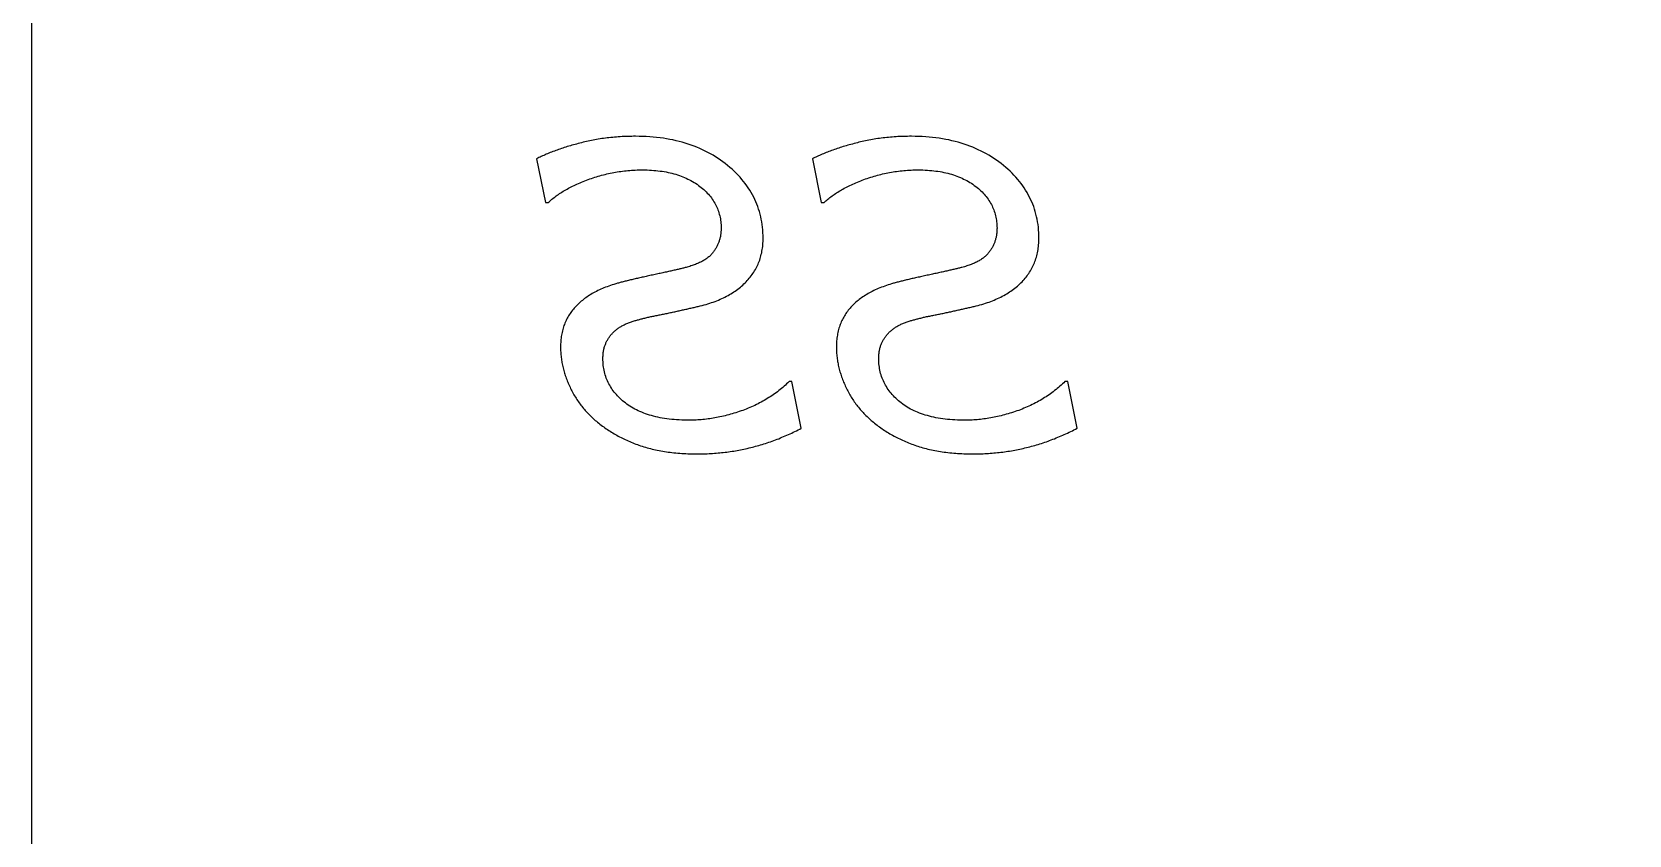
# Model space of a CAD drawing. Extents: x 0.1 to 5.4, y -0.8 to 9.9.
# Drawn here: x 0.074 to 2.662, y 3.287 to 4.588 of the extents above; entities that cross this region are included whole.
import ezdxf

# ---------------------------------------------------------------- set-up
doc = ezdxf.new("R2010")
doc.units = 0
doc.layers.add('CAPA_1', color=7, linetype='CONTINUOUS')

msp = doc.modelspace()

# ---------------------------------------------------------------- linework, layer by layer
at = {"layer": 'CAPA_1', "color": 7}
msp.add_lwpolyline([(0.0738, 9.9262), (2.728, 9.9262), (2.728, 0.0738), (0.0738, 0.0738)], close=True, dxfattribs=at)
for points in [[(0.9619, 4.4079), (0.9592, 4.4072), (0.9566, 4.4065), (0.9541, 4.4058), (0.9515, 4.4051), (0.949, 4.4044), (0.9465, 4.4037), (0.944, 4.4029), (0.9415, 4.4022), (0.9391, 4.4014), (0.9367, 4.4007), (0.9343, 4.3999), (0.9319, 4.3991), (0.9296, 4.3983), (0.9273, 4.3975), (0.925, 4.3967), (0.9227, 4.3959), (0.9205, 4.3951), (0.9183, 4.3942), (0.9161, 4.3934), (0.9139, 4.3925), (0.9118, 4.3917), (0.9096, 4.3908), (0.9075, 4.3899), (0.9055, 4.389), (0.9034, 4.3881), (0.9014, 4.3872), (0.8994, 4.3863), (0.8974, 4.3854), (0.8955, 4.3845), (0.8935, 4.3835), (0.8916, 4.3826)], [(1.0522, 4.419), (1.049, 4.419), (1.0459, 4.4189), (1.0427, 4.4189), (1.0395, 4.4188), (1.0364, 4.4187), (1.0333, 4.4186), (1.0302, 4.4184), (1.0272, 4.4182), (1.0241, 4.418), (1.0211, 4.4178), (1.0181, 4.4176), (1.0151, 4.4173), (1.0121, 4.417), (1.0091, 4.4167), (1.0062, 4.4164), (1.0033, 4.416), (1.0004, 4.4156), (0.9975, 4.4152), (0.9947, 4.4148), (0.9918, 4.4144), (0.989, 4.4139), (0.9862, 4.4134), (0.9834, 4.4129), (0.9807, 4.4124), (0.9779, 4.4118), (0.9752, 4.4112), (0.9725, 4.4106), (0.9698, 4.41), (0.9671, 4.4093), (0.9645, 4.4086), (0.9619, 4.4079)], [(1.2014, 4.3717), (1.1976, 4.3747), (1.1938, 4.3776), (1.1899, 4.3804), (1.1859, 4.3831), (1.1819, 4.3857), (1.1778, 4.3882), (1.1736, 4.3906), (1.1693, 4.3929), (1.165, 4.3951), (1.1606, 4.3973), (1.1561, 4.3993), (1.1516, 4.4012), (1.147, 4.403), (1.1423, 4.4047), (1.1376, 4.4064), (1.1328, 4.4079), (1.1279, 4.4093), (1.123, 4.4106), (1.1179, 4.4119), (1.1128, 4.413), (1.1077, 4.414), (1.1025, 4.415), (1.0972, 4.4158), (1.0918, 4.4166), (1.0863, 4.4172), (1.0808, 4.4177), (1.0753, 4.4182), (1.0696, 4.4185), (1.0639, 4.4188), (1.0581, 4.4189), (1.0522, 4.419)], [(1.409, 4.4079), (1.4063, 4.4072), (1.4037, 4.4065), (1.4012, 4.4058), (1.3986, 4.4051), (1.3961, 4.4044), (1.3936, 4.4037), (1.3911, 4.4029), (1.3886, 4.4022), (1.3862, 4.4014), (1.3838, 4.4007), (1.3814, 4.3999), (1.379, 4.3991), (1.3767, 4.3983), (1.3744, 4.3975), (1.3721, 4.3967), (1.3698, 4.3959), (1.3676, 4.3951), (1.3654, 4.3942), (1.3632, 4.3934), (1.361, 4.3925), (1.3589, 4.3917), (1.3567, 4.3908), (1.3546, 4.3899), (1.3526, 4.389), (1.3505, 4.3881), (1.3485, 4.3872), (1.3465, 4.3863), (1.3445, 4.3854), (1.3426, 4.3845), (1.3406, 4.3835), (1.3387, 4.3826)], [(1.4993, 4.419), (1.4961, 4.419), (1.493, 4.4189), (1.4898, 4.4189), (1.4866, 4.4188), (1.4835, 4.4187), (1.4804, 4.4186), (1.4773, 4.4184), (1.4743, 4.4182), (1.4712, 4.418), (1.4682, 4.4178), (1.4652, 4.4176), (1.4622, 4.4173), (1.4592, 4.417), (1.4562, 4.4167), (1.4533, 4.4164), (1.4504, 4.416), (1.4475, 4.4156), (1.4446, 4.4152), (1.4418, 4.4148), (1.4389, 4.4144), (1.4361, 4.4139), (1.4333, 4.4134), (1.4305, 4.4129), (1.4278, 4.4124), (1.425, 4.4118), (1.4223, 4.4112), (1.4196, 4.4106), (1.4169, 4.41), (1.4142, 4.4093), (1.4116, 4.4086), (1.409, 4.4079)], [(1.6485, 4.3717), (1.6447, 4.3747), (1.6409, 4.3776), (1.637, 4.3804), (1.633, 4.3831), (1.629, 4.3857), (1.6249, 4.3882), (1.6207, 4.3906), (1.6164, 4.3929), (1.6121, 4.3951), (1.6077, 4.3973), (1.6032, 4.3993), (1.5987, 4.4012), (1.5941, 4.403), (1.5894, 4.4047), (1.5847, 4.4064), (1.5799, 4.4079), (1.575, 4.4093), (1.5701, 4.4106), (1.565, 4.4119), (1.5599, 4.413), (1.5548, 4.414), (1.5496, 4.415), (1.5443, 4.4158), (1.5389, 4.4166), (1.5334, 4.4172), (1.5279, 4.4177), (1.5224, 4.4182), (1.5167, 4.4185), (1.511, 4.4188), (1.5052, 4.4189), (1.4993, 4.419)], [(0.8916, 4.3826), (0.906, 4.3116), (0.9105, 4.3116)], [(1.3387, 4.3826), (1.3531, 4.3116), (1.3576, 4.3116)], [(0.9105, 4.3116), (0.9119, 4.313), (0.9135, 4.3144), (0.915, 4.3157), (0.9166, 4.3171), (0.9183, 4.3184), (0.92, 4.3198), (0.9217, 4.3211), (0.9235, 4.3224), (0.9253, 4.3237), (0.9271, 4.3249), (0.929, 4.3262), (0.9309, 4.3275), (0.9329, 4.3287), (0.9349, 4.3299), (0.937, 4.3311), (0.9391, 4.3323), (0.9412, 4.3335), (0.9434, 4.3347), (0.9456, 4.3359), (0.9478, 4.337), (0.9501, 4.3382), (0.9525, 4.3393), (0.9548, 4.3404), (0.9572, 4.3415), (0.9597, 4.3426), (0.9622, 4.3437), (0.9647, 4.3447), (0.9673, 4.3458), (0.9699, 4.3468), (0.9726, 4.3479), (0.9753, 4.3489)], [(0.9753, 4.3489), (0.978, 4.3499), (0.9807, 4.3508), (0.9834, 4.3518), (0.9862, 4.3527), (0.9889, 4.3535), (0.9916, 4.3543), (0.9944, 4.3551), (0.9972, 4.3559), (1, 4.3566), (1.0027, 4.3573), (1.0055, 4.358), (1.0083, 4.3586), (1.0112, 4.3592), (1.014, 4.3598), (1.0168, 4.3604), (1.0197, 4.3609), (1.0225, 4.3613), (1.0254, 4.3618), (1.0282, 4.3622), (1.0311, 4.3625), (1.034, 4.3629), (1.0369, 4.3632), (1.0398, 4.3635), (1.0427, 4.3637), (1.0457, 4.3639), (1.0486, 4.3641), (1.0516, 4.3643), (1.0545, 4.3644), (1.0575, 4.3644), (1.0604, 4.3645), (1.0634, 4.3645)], [(1.0634, 4.3645), (1.0672, 4.3645), (1.0708, 4.3644), (1.0745, 4.3643), (1.078, 4.3641), (1.0816, 4.3638), (1.0851, 4.3635), (1.0885, 4.3632), (1.0919, 4.3627), (1.0952, 4.3623), (1.0985, 4.3617), (1.1017, 4.3612), (1.1049, 4.3605), (1.1081, 4.3598), (1.1112, 4.3591), (1.1142, 4.3583), (1.1172, 4.3574), (1.1202, 4.3565), (1.1231, 4.3555), (1.1259, 4.3545), (1.1287, 4.3534), (1.1315, 4.3523), (1.1342, 4.3511), (1.1368, 4.3498), (1.1395, 4.3485), (1.142, 4.3472), (1.1445, 4.3458), (1.147, 4.3443), (1.1494, 4.3428), (1.1518, 4.3412), (1.1541, 4.3395), (1.1564, 4.3379)], [(1.2589, 4.2537), (1.2588, 4.2582), (1.2586, 4.2627), (1.2583, 4.2672), (1.2579, 4.2716), (1.2574, 4.2759), (1.2567, 4.2803), (1.2559, 4.2845), (1.255, 4.2887), (1.254, 4.2929), (1.2529, 4.297), (1.2516, 4.301), (1.2503, 4.305), (1.2488, 4.309), (1.2471, 4.3129), (1.2454, 4.3168), (1.2436, 4.3206), (1.2416, 4.3243), (1.2395, 4.328), (1.2373, 4.3317), (1.2349, 4.3353), (1.2325, 4.3388), (1.2299, 4.3424), (1.2272, 4.3458), (1.2244, 4.3492), (1.2215, 4.3526), (1.2184, 4.3559), (1.2153, 4.3591), (1.212, 4.3623), (1.2086, 4.3655), (1.205, 4.3686), (1.2014, 4.3717)], [(1.3576, 4.3116), (1.359, 4.313), (1.3606, 4.3144), (1.3621, 4.3157), (1.3637, 4.3171), (1.3654, 4.3184), (1.3671, 4.3198), (1.3688, 4.3211), (1.3706, 4.3224), (1.3724, 4.3237), (1.3742, 4.3249), (1.3761, 4.3262), (1.378, 4.3275), (1.38, 4.3287), (1.382, 4.3299), (1.3841, 4.3311), (1.3862, 4.3323), (1.3883, 4.3335), (1.3905, 4.3347), (1.3927, 4.3359), (1.3949, 4.337), (1.3972, 4.3382), (1.3996, 4.3393), (1.4019, 4.3404), (1.4043, 4.3415), (1.4068, 4.3426), (1.4093, 4.3437), (1.4118, 4.3447), (1.4144, 4.3458), (1.417, 4.3468), (1.4197, 4.3479), (1.4224, 4.3489)], [(1.4224, 4.3489), (1.4251, 4.3499), (1.4278, 4.3508), (1.4305, 4.3518), (1.4333, 4.3527), (1.436, 4.3535), (1.4387, 4.3543), (1.4415, 4.3551), (1.4443, 4.3559), (1.4471, 4.3566), (1.4498, 4.3573), (1.4526, 4.358), (1.4554, 4.3586), (1.4583, 4.3592), (1.4611, 4.3598), (1.4639, 4.3604), (1.4668, 4.3609), (1.4696, 4.3613), (1.4725, 4.3618), (1.4753, 4.3622), (1.4782, 4.3625), (1.4811, 4.3629), (1.484, 4.3632), (1.4869, 4.3635), (1.4898, 4.3637), (1.4928, 4.3639), (1.4957, 4.3641), (1.4987, 4.3643), (1.5016, 4.3644), (1.5046, 4.3644), (1.5075, 4.3645), (1.5105, 4.3645)], [(1.5105, 4.3645), (1.5143, 4.3645), (1.5179, 4.3644), (1.5216, 4.3643), (1.5251, 4.3641), (1.5287, 4.3638), (1.5322, 4.3635), (1.5356, 4.3632), (1.539, 4.3627), (1.5423, 4.3623), (1.5456, 4.3617), (1.5488, 4.3612), (1.552, 4.3605), (1.5552, 4.3598), (1.5583, 4.3591), (1.5613, 4.3583), (1.5643, 4.3574), (1.5673, 4.3565), (1.5702, 4.3555), (1.573, 4.3545), (1.5758, 4.3534), (1.5786, 4.3523), (1.5813, 4.3511), (1.5839, 4.3498), (1.5866, 4.3485), (1.5891, 4.3472), (1.5916, 4.3458), (1.5941, 4.3443), (1.5965, 4.3428), (1.5989, 4.3412), (1.6012, 4.3395), (1.6035, 4.3379)], [(1.706, 4.2537), (1.7059, 4.2582), (1.7057, 4.2627), (1.7054, 4.2672), (1.705, 4.2716), (1.7045, 4.2759), (1.7038, 4.2803), (1.703, 4.2845), (1.7021, 4.2887), (1.7011, 4.2929), (1.7, 4.297), (1.6987, 4.301), (1.6974, 4.305), (1.6959, 4.309), (1.6942, 4.3129), (1.6925, 4.3168), (1.6907, 4.3206), (1.6887, 4.3243), (1.6866, 4.328), (1.6844, 4.3317), (1.682, 4.3353), (1.6796, 4.3388), (1.677, 4.3424), (1.6743, 4.3458), (1.6715, 4.3492), (1.6686, 4.3526), (1.6655, 4.3559), (1.6624, 4.3591), (1.6591, 4.3623), (1.6557, 4.3655), (1.6521, 4.3686), (1.6485, 4.3717)], [(1.1564, 4.3379), (1.1586, 4.3361), (1.1607, 4.3343), (1.1627, 4.3326), (1.1647, 4.3307), (1.1666, 4.3289), (1.1684, 4.327), (1.1702, 4.3251), (1.1719, 4.3231), (1.1735, 4.3212), (1.175, 4.3192), (1.1765, 4.3171), (1.1779, 4.3151), (1.1792, 4.313), (1.1805, 4.3108), (1.1817, 4.3087), (1.1828, 4.3065), (1.1838, 4.3043), (1.1848, 4.3021), (1.1857, 4.2998), (1.1865, 4.2975), (1.1873, 4.2952), (1.1879, 4.2928), (1.1886, 4.2904), (1.1891, 4.288), (1.1896, 4.2855), (1.19, 4.2831), (1.1903, 4.2806), (1.1905, 4.278), (1.1907, 4.2754), (1.1908, 4.2728), (1.1909, 4.2702)], [(1.6035, 4.3379), (1.6057, 4.3361), (1.6078, 4.3343), (1.6098, 4.3326), (1.6118, 4.3307), (1.6137, 4.3289), (1.6155, 4.327), (1.6173, 4.3251), (1.619, 4.3231), (1.6206, 4.3212), (1.6221, 4.3192), (1.6236, 4.3171), (1.625, 4.3151), (1.6263, 4.313), (1.6276, 4.3108), (1.6288, 4.3087), (1.6299, 4.3065), (1.6309, 4.3043), (1.6319, 4.3021), (1.6328, 4.2998), (1.6336, 4.2975), (1.6344, 4.2952), (1.635, 4.2928), (1.6357, 4.2904), (1.6362, 4.288), (1.6367, 4.2855), (1.6371, 4.2831), (1.6374, 4.2806), (1.6376, 4.278), (1.6378, 4.2754), (1.6379, 4.2728), (1.638, 4.2702)], [(1.1909, 4.2702), (1.1908, 4.2688), (1.1908, 4.2674), (1.1907, 4.266), (1.1906, 4.2646), (1.1905, 4.2633), (1.1904, 4.2619), (1.1902, 4.2606), (1.19, 4.2592), (1.1898, 4.2579), (1.1896, 4.2566), (1.1893, 4.2553), (1.189, 4.254), (1.1887, 4.2527), (1.1883, 4.2515), (1.1879, 4.2502), (1.1875, 4.249), (1.1871, 4.2477), (1.1867, 4.2465), (1.1862, 4.2453), (1.1857, 4.2441), (1.1851, 4.2429), (1.1846, 4.2417), (1.184, 4.2406), (1.1834, 4.2394), (1.1828, 4.2382), (1.1821, 4.2371), (1.1814, 4.236), (1.1807, 4.2349), (1.18, 4.2338), (1.1792, 4.2327), (1.1784, 4.2316)], [(1.2314, 4.1834), (1.2331, 4.1852), (1.2348, 4.1871), (1.2365, 4.189), (1.238, 4.1909), (1.2396, 4.1929), (1.241, 4.1949), (1.2424, 4.1969), (1.2438, 4.1989), (1.245, 4.201), (1.2463, 4.2031), (1.2474, 4.2052), (1.2486, 4.2073), (1.2496, 4.2095), (1.2506, 4.2117), (1.2516, 4.214), (1.2524, 4.2162), (1.2533, 4.2185), (1.254, 4.2209), (1.2548, 4.2232), (1.2554, 4.2256), (1.256, 4.228), (1.2566, 4.2304), (1.257, 4.2329), (1.2575, 4.2354), (1.2578, 4.2379), (1.2582, 4.2405), (1.2584, 4.2431), (1.2586, 4.2457), (1.2588, 4.2483), (1.2588, 4.251), (1.2589, 4.2537)], [(1.638, 4.2702), (1.6379, 4.2688), (1.6379, 4.2674), (1.6378, 4.266), (1.6377, 4.2646), (1.6376, 4.2633), (1.6375, 4.2619), (1.6373, 4.2606), (1.6371, 4.2592), (1.6369, 4.2579), (1.6367, 4.2566), (1.6364, 4.2553), (1.6361, 4.254), (1.6358, 4.2527), (1.6354, 4.2515), (1.635, 4.2502), (1.6346, 4.249), (1.6342, 4.2477), (1.6338, 4.2465), (1.6333, 4.2453), (1.6328, 4.2441), (1.6322, 4.2429), (1.6317, 4.2417), (1.6311, 4.2406), (1.6305, 4.2394), (1.6299, 4.2382), (1.6292, 4.2371), (1.6285, 4.236), (1.6278, 4.2349), (1.6271, 4.2338), (1.6263, 4.2327), (1.6255, 4.2316)], [(1.6785, 4.1834), (1.6803, 4.1852), (1.6819, 4.1871), (1.6836, 4.189), (1.6851, 4.1909), (1.6867, 4.1929), (1.6881, 4.1949), (1.6895, 4.1969), (1.6909, 4.1989), (1.6921, 4.201), (1.6934, 4.2031), (1.6945, 4.2052), (1.6957, 4.2073), (1.6967, 4.2095), (1.6977, 4.2117), (1.6987, 4.214), (1.6995, 4.2162), (1.7004, 4.2185), (1.7011, 4.2209), (1.7019, 4.2232), (1.7025, 4.2256), (1.7031, 4.228), (1.7037, 4.2304), (1.7041, 4.2329), (1.7046, 4.2354), (1.7049, 4.2379), (1.7053, 4.2405), (1.7055, 4.2431), (1.7057, 4.2457), (1.7059, 4.2483), (1.7059, 4.251), (1.706, 4.2537)], [(1.1784, 4.2316), (1.1776, 4.2305), (1.1767, 4.2295), (1.1758, 4.2285), (1.1749, 4.2274), (1.1739, 4.2264), (1.1728, 4.2255), (1.1718, 4.2245), (1.1707, 4.2236), (1.1695, 4.2226), (1.1683, 4.2217), (1.1671, 4.2208), (1.1658, 4.22), (1.1645, 4.2191), (1.1632, 4.2183), (1.1618, 4.2174), (1.1604, 4.2166), (1.1589, 4.2158), (1.1574, 4.2151), (1.1558, 4.2143), (1.1542, 4.2136), (1.1526, 4.2128), (1.1509, 4.2121), (1.1492, 4.2114), (1.1474, 4.2108), (1.1456, 4.2101), (1.1438, 4.2095), (1.1419, 4.2089), (1.14, 4.2083), (1.138, 4.2077), (1.136, 4.2071), (1.134, 4.2066)], [(1.6255, 4.2316), (1.6247, 4.2305), (1.6238, 4.2295), (1.6229, 4.2285), (1.622, 4.2274), (1.621, 4.2264), (1.6199, 4.2255), (1.6189, 4.2245), (1.6178, 4.2236), (1.6166, 4.2226), (1.6154, 4.2217), (1.6142, 4.2208), (1.6129, 4.22), (1.6116, 4.2191), (1.6103, 4.2183), (1.6089, 4.2174), (1.6075, 4.2166), (1.606, 4.2158), (1.6045, 4.2151), (1.6029, 4.2143), (1.6013, 4.2136), (1.5997, 4.2128), (1.598, 4.2121), (1.5963, 4.2114), (1.5945, 4.2108), (1.5927, 4.2101), (1.5909, 4.2095), (1.589, 4.2089), (1.5871, 4.2083), (1.5851, 4.2077), (1.5831, 4.2071), (1.5811, 4.2066)], [(1.0797, 4.1942), (1.0775, 4.1938), (1.0754, 4.1933), (1.0733, 4.1928), (1.0712, 4.1924), (1.0691, 4.1919), (1.067, 4.1915), (1.065, 4.191), (1.063, 4.1906), (1.061, 4.1901), (1.059, 4.1897), (1.0571, 4.1893), (1.0551, 4.1888), (1.0532, 4.1884), (1.0514, 4.1879), (1.0495, 4.1875), (1.0477, 4.1871), (1.0459, 4.1866), (1.0441, 4.1862), (1.0423, 4.1858), (1.0406, 4.1854), (1.0388, 4.1849), (1.0371, 4.1845), (1.0355, 4.1841), (1.0338, 4.1837), (1.0322, 4.1833), (1.0306, 4.1829), (1.029, 4.1825), (1.0274, 4.182), (1.0259, 4.1816), (1.0244, 4.1812), (1.0229, 4.1808)], [(1.134, 4.2066), (1.1327, 4.2062), (1.1313, 4.2059), (1.1299, 4.2056), (1.1285, 4.2052), (1.1271, 4.2049), (1.1256, 4.2045), (1.1241, 4.2042), (1.1226, 4.2038), (1.121, 4.2034), (1.1194, 4.2031), (1.1178, 4.2027), (1.1162, 4.2023), (1.1145, 4.2019), (1.1128, 4.2015), (1.1111, 4.2011), (1.1093, 4.2007), (1.1076, 4.2003), (1.1058, 4.1999), (1.1039, 4.1995), (1.1021, 4.1991), (1.1002, 4.1987), (1.0982, 4.1982), (1.0963, 4.1978), (1.0943, 4.1974), (1.0923, 4.1969), (1.0903, 4.1965), (1.0882, 4.196), (1.0861, 4.1956), (1.084, 4.1951), (1.0819, 4.1947), (1.0797, 4.1942)], [(1.5268, 4.1942), (1.5246, 4.1938), (1.5225, 4.1933), (1.5204, 4.1928), (1.5183, 4.1924), (1.5162, 4.1919), (1.5141, 4.1915), (1.5121, 4.191), (1.5101, 4.1906), (1.5081, 4.1901), (1.5061, 4.1897), (1.5042, 4.1893), (1.5022, 4.1888), (1.5003, 4.1884), (1.4985, 4.1879), (1.4966, 4.1875), (1.4948, 4.1871), (1.493, 4.1866), (1.4912, 4.1862), (1.4894, 4.1858), (1.4877, 4.1854), (1.4859, 4.1849), (1.4842, 4.1845), (1.4826, 4.1841), (1.4809, 4.1837), (1.4793, 4.1833), (1.4777, 4.1829), (1.4761, 4.1825), (1.4745, 4.182), (1.473, 4.1816), (1.4715, 4.1812), (1.47, 4.1808)], [(1.5811, 4.2066), (1.5798, 4.2062), (1.5784, 4.2059), (1.577, 4.2056), (1.5756, 4.2052), (1.5742, 4.2049), (1.5727, 4.2045), (1.5712, 4.2042), (1.5697, 4.2038), (1.5681, 4.2034), (1.5665, 4.2031), (1.5649, 4.2027), (1.5633, 4.2023), (1.5616, 4.2019), (1.5599, 4.2015), (1.5582, 4.2011), (1.5564, 4.2007), (1.5547, 4.2003), (1.5528, 4.1999), (1.551, 4.1995), (1.5492, 4.1991), (1.5473, 4.1987), (1.5453, 4.1982), (1.5434, 4.1978), (1.5414, 4.1974), (1.5394, 4.1969), (1.5374, 4.1965), (1.5353, 4.196), (1.5332, 4.1956), (1.5311, 4.1951), (1.529, 4.1947), (1.5268, 4.1942)], [(1.0229, 4.1808), (1.02, 4.18), (1.0171, 4.1791), (1.0143, 4.1782), (1.0115, 4.1773), (1.0088, 4.1763), (1.0061, 4.1753), (1.0035, 4.1743), (1.0009, 4.1733), (0.9984, 4.1722), (0.9959, 4.1711), (0.9935, 4.17), (0.9911, 4.1689), (0.9887, 4.1677), (0.9864, 4.1665), (0.9841, 4.1653), (0.9819, 4.1641), (0.9798, 4.1628), (0.9776, 4.1615), (0.9756, 4.1602), (0.9735, 4.1588), (0.9715, 4.1574), (0.9696, 4.156), (0.9677, 4.1546), (0.9659, 4.1531), (0.9641, 4.1517), (0.9623, 4.1502), (0.9606, 4.1486), (0.9589, 4.1471), (0.9573, 4.1455), (0.9557, 4.1439), (0.9542, 4.1422)], [(1.1538, 4.1433), (1.157, 4.1441), (1.1602, 4.1449), (1.1633, 4.1457), (1.1664, 4.1466), (1.1694, 4.1475), (1.1724, 4.1485), (1.1753, 4.1495), (1.1782, 4.1505), (1.181, 4.1515), (1.1838, 4.1526), (1.1865, 4.1537), (1.1892, 4.1549), (1.1919, 4.1561), (1.1945, 4.1573), (1.197, 4.1585), (1.1995, 4.1598), (1.202, 4.1611), (1.2044, 4.1625), (1.2067, 4.1639), (1.2091, 4.1653), (1.2113, 4.1668), (1.2135, 4.1683), (1.2157, 4.1698), (1.2178, 4.1714), (1.2199, 4.173), (1.222, 4.1747), (1.2239, 4.1763), (1.2259, 4.178), (1.2278, 4.1798), (1.2296, 4.1816), (1.2314, 4.1834)], [(1.47, 4.1808), (1.4671, 4.18), (1.4642, 4.1791), (1.4614, 4.1782), (1.4586, 4.1773), (1.4559, 4.1763), (1.4532, 4.1753), (1.4506, 4.1743), (1.448, 4.1733), (1.4455, 4.1722), (1.443, 4.1711), (1.4406, 4.17), (1.4382, 4.1689), (1.4358, 4.1677), (1.4335, 4.1665), (1.4312, 4.1653), (1.429, 4.1641), (1.4269, 4.1628), (1.4247, 4.1615), (1.4227, 4.1602), (1.4206, 4.1588), (1.4186, 4.1574), (1.4167, 4.156), (1.4148, 4.1546), (1.413, 4.1531), (1.4112, 4.1517), (1.4094, 4.1502), (1.4077, 4.1486), (1.406, 4.1471), (1.4044, 4.1455), (1.4028, 4.1439), (1.4013, 4.1422)], [(1.6009, 4.1433), (1.6041, 4.1441), (1.6073, 4.1449), (1.6104, 4.1457), (1.6135, 4.1466), (1.6165, 4.1475), (1.6195, 4.1485), (1.6224, 4.1495), (1.6253, 4.1505), (1.6281, 4.1515), (1.6309, 4.1526), (1.6336, 4.1537), (1.6363, 4.1549), (1.639, 4.1561), (1.6416, 4.1573), (1.6441, 4.1585), (1.6466, 4.1598), (1.6491, 4.1611), (1.6515, 4.1625), (1.6538, 4.1639), (1.6562, 4.1653), (1.6584, 4.1668), (1.6606, 4.1683), (1.6628, 4.1698), (1.6649, 4.1714), (1.667, 4.173), (1.6691, 4.1747), (1.671, 4.1763), (1.673, 4.178), (1.6749, 4.1798), (1.6767, 4.1816), (1.6785, 4.1834)], [(0.9542, 4.1422), (0.9527, 4.1405), (0.9513, 4.1388), (0.9499, 4.1371), (0.9485, 4.1354), (0.9472, 4.1336), (0.9459, 4.1318), (0.9447, 4.13), (0.9436, 4.1281), (0.9425, 4.1262), (0.9414, 4.1243), (0.9404, 4.1223), (0.9395, 4.1204), (0.9385, 4.1184), (0.9377, 4.1163), (0.9369, 4.1143), (0.9361, 4.1122), (0.9354, 4.1101), (0.9347, 4.1079), (0.9341, 4.1058), (0.9336, 4.1036), (0.933, 4.1013), (0.9326, 4.0991), (0.9322, 4.0968), (0.9318, 4.0945), (0.9315, 4.0922), (0.9312, 4.0898), (0.931, 4.0874), (0.9308, 4.085), (0.9307, 4.0825), (0.9306, 4.08), (0.9306, 4.0775)], [(1.0995, 4.1313), (1.1013, 4.1317), (1.1032, 4.1321), (1.105, 4.1325), (1.1068, 4.1329), (1.1086, 4.1333), (1.1104, 4.1336), (1.1122, 4.134), (1.114, 4.1344), (1.1158, 4.1348), (1.1176, 4.1352), (1.1194, 4.1356), (1.1211, 4.136), (1.1229, 4.1364), (1.1247, 4.1368), (1.1264, 4.1372), (1.1282, 4.1376), (1.1299, 4.1379), (1.1317, 4.1383), (1.1334, 4.1387), (1.1351, 4.1391), (1.1368, 4.1395), (1.1386, 4.1399), (1.1403, 4.1403), (1.142, 4.1407), (1.1437, 4.141), (1.1454, 4.1414), (1.1471, 4.1418), (1.1488, 4.1422), (1.1505, 4.1426), (1.1521, 4.143), (1.1538, 4.1433)], [(1.4013, 4.1422), (1.3998, 4.1405), (1.3984, 4.1388), (1.397, 4.1371), (1.3956, 4.1354), (1.3943, 4.1336), (1.393, 4.1318), (1.3918, 4.13), (1.3907, 4.1281), (1.3896, 4.1262), (1.3885, 4.1243), (1.3875, 4.1223), (1.3866, 4.1204), (1.3856, 4.1184), (1.3848, 4.1163), (1.384, 4.1143), (1.3832, 4.1122), (1.3825, 4.1101), (1.3818, 4.1079), (1.3812, 4.1058), (1.3807, 4.1036), (1.3801, 4.1013), (1.3797, 4.0991), (1.3792, 4.0968), (1.3789, 4.0945), (1.3786, 4.0922), (1.3783, 4.0898), (1.3781, 4.0874), (1.3779, 4.085), (1.3778, 4.0825), (1.3777, 4.08), (1.3777, 4.0775)], [(1.5466, 4.1313), (1.5484, 4.1317), (1.5503, 4.1321), (1.5521, 4.1325), (1.5539, 4.1329), (1.5557, 4.1333), (1.5575, 4.1336), (1.5593, 4.134), (1.5611, 4.1344), (1.5629, 4.1348), (1.5647, 4.1352), (1.5665, 4.1356), (1.5682, 4.136), (1.57, 4.1364), (1.5718, 4.1368), (1.5735, 4.1372), (1.5753, 4.1376), (1.577, 4.1379), (1.5788, 4.1383), (1.5805, 4.1387), (1.5822, 4.1391), (1.5839, 4.1395), (1.5857, 4.1399), (1.5874, 4.1403), (1.5891, 4.1407), (1.5908, 4.141), (1.5925, 4.1414), (1.5942, 4.1418), (1.5959, 4.1422), (1.5976, 4.1426), (1.5992, 4.143), (1.6009, 4.1433)], [(1.0123, 4.0973), (1.0132, 4.0982), (1.014, 4.0992), (1.0149, 4.1002), (1.0158, 4.1011), (1.0168, 4.102), (1.0177, 4.1029), (1.0187, 4.1038), (1.0197, 4.1046), (1.0208, 4.1055), (1.0218, 4.1063), (1.0229, 4.1071), (1.024, 4.1079), (1.0252, 4.1087), (1.0263, 4.1095), (1.0275, 4.1102), (1.0287, 4.111), (1.03, 4.1117), (1.0313, 4.1124), (1.0325, 4.1131), (1.0339, 4.1137), (1.0352, 4.1144), (1.0366, 4.115), (1.038, 4.1156), (1.0394, 4.1162), (1.0408, 4.1168), (1.0423, 4.1174), (1.0438, 4.1179), (1.0453, 4.1184), (1.0468, 4.119), (1.0484, 4.1195), (1.05, 4.1199)], [(1.05, 4.1199), (1.0514, 4.1203), (1.0527, 4.1207), (1.0541, 4.1211), (1.0555, 4.1215), (1.0569, 4.1219), (1.0583, 4.1223), (1.0598, 4.1227), (1.0613, 4.123), (1.0627, 4.1234), (1.0642, 4.1238), (1.0657, 4.1242), (1.0673, 4.1245), (1.0688, 4.1249), (1.0704, 4.1253), (1.072, 4.1257), (1.0736, 4.126), (1.0752, 4.1264), (1.0768, 4.1268), (1.0785, 4.1271), (1.0801, 4.1275), (1.0818, 4.1278), (1.0835, 4.1282), (1.0852, 4.1285), (1.0869, 4.1289), (1.0887, 4.1292), (1.0904, 4.1296), (1.0922, 4.1299), (1.094, 4.1303), (1.0958, 4.1306), (1.0977, 4.1309), (1.0995, 4.1313)], [(1.4594, 4.0973), (1.4603, 4.0982), (1.4611, 4.0992), (1.462, 4.1002), (1.4629, 4.1011), (1.4639, 4.102), (1.4648, 4.1029), (1.4658, 4.1038), (1.4668, 4.1046), (1.4679, 4.1055), (1.4689, 4.1063), (1.47, 4.1071), (1.4711, 4.1079), (1.4723, 4.1087), (1.4734, 4.1095), (1.4746, 4.1102), (1.4758, 4.111), (1.4771, 4.1117), (1.4784, 4.1124), (1.4796, 4.1131), (1.481, 4.1137), (1.4823, 4.1144), (1.4837, 4.115), (1.4851, 4.1156), (1.4865, 4.1162), (1.4879, 4.1168), (1.4894, 4.1174), (1.4909, 4.1179), (1.4924, 4.1184), (1.4939, 4.119), (1.4955, 4.1195), (1.4971, 4.1199)], [(1.4971, 4.1199), (1.4985, 4.1203), (1.4998, 4.1207), (1.5012, 4.1211), (1.5026, 4.1215), (1.504, 4.1219), (1.5054, 4.1223), (1.5069, 4.1227), (1.5084, 4.123), (1.5098, 4.1234), (1.5113, 4.1238), (1.5128, 4.1242), (1.5144, 4.1245), (1.5159, 4.1249), (1.5175, 4.1253), (1.5191, 4.1257), (1.5207, 4.126), (1.5223, 4.1264), (1.5239, 4.1268), (1.5256, 4.1271), (1.5272, 4.1275), (1.5289, 4.1278), (1.5306, 4.1282), (1.5323, 4.1285), (1.534, 4.1289), (1.5358, 4.1292), (1.5375, 4.1296), (1.5393, 4.1299), (1.5411, 4.1303), (1.5429, 4.1306), (1.5448, 4.1309), (1.5466, 4.1313)], [(0.9992, 4.059), (0.9992, 4.0604), (0.9993, 4.0619), (0.9994, 4.0633), (0.9995, 4.0648), (0.9996, 4.0662), (0.9997, 4.0676), (0.9999, 4.0689), (1.0001, 4.0703), (1.0003, 4.0717), (1.0006, 4.073), (1.0009, 4.0743), (1.0012, 4.0756), (1.0015, 4.0769), (1.0019, 4.0782), (1.0023, 4.0794), (1.0027, 4.0806), (1.0032, 4.0819), (1.0037, 4.0831), (1.0042, 4.0843), (1.0047, 4.0854), (1.0052, 4.0866), (1.0058, 4.0877), (1.0064, 4.0888), (1.0071, 4.09), (1.0078, 4.091), (1.0084, 4.0921), (1.0092, 4.0932), (1.0099, 4.0942), (1.0107, 4.0953), (1.0115, 4.0963), (1.0123, 4.0973)], [(1.4463, 4.059), (1.4463, 4.0604), (1.4464, 4.0619), (1.4465, 4.0633), (1.4466, 4.0648), (1.4467, 4.0662), (1.4468, 4.0676), (1.447, 4.0689), (1.4472, 4.0703), (1.4474, 4.0717), (1.4477, 4.073), (1.448, 4.0743), (1.4483, 4.0756), (1.4486, 4.0769), (1.449, 4.0782), (1.4494, 4.0794), (1.4498, 4.0806), (1.4503, 4.0819), (1.4507, 4.0831), (1.4513, 4.0843), (1.4518, 4.0854), (1.4523, 4.0866), (1.4529, 4.0877), (1.4535, 4.0888), (1.4542, 4.09), (1.4549, 4.091), (1.4555, 4.0921), (1.4563, 4.0932), (1.457, 4.0942), (1.4578, 4.0953), (1.4586, 4.0963), (1.4594, 4.0973)], [(0.9306, 4.0775), (0.9306, 4.0754), (0.9306, 4.0733), (0.9307, 4.0712), (0.9308, 4.0691), (0.931, 4.067), (0.9312, 4.0649), (0.9314, 4.0628), (0.9316, 4.0607), (0.9319, 4.0586), (0.9322, 4.0565), (0.9325, 4.0544), (0.9329, 4.0523), (0.9333, 4.0502), (0.9337, 4.0481), (0.9342, 4.046), (0.9347, 4.0439), (0.9352, 4.0418), (0.9357, 4.0397), (0.9363, 4.0376), (0.937, 4.0355), (0.9376, 4.0334), (0.9383, 4.0314), (0.939, 4.0293), (0.9398, 4.0272), (0.9405, 4.0251), (0.9414, 4.023), (0.9422, 4.0209), (0.9431, 4.0188), (0.944, 4.0167), (0.9449, 4.0147), (0.9459, 4.0126)], [(1.3777, 4.0775), (1.3777, 4.0754), (1.3777, 4.0733), (1.3778, 4.0712), (1.3779, 4.0691), (1.3781, 4.067), (1.3783, 4.0649), (1.3785, 4.0628), (1.3787, 4.0607), (1.379, 4.0586), (1.3793, 4.0565), (1.3796, 4.0544), (1.38, 4.0523), (1.3804, 4.0502), (1.3808, 4.0481), (1.3813, 4.046), (1.3818, 4.0439), (1.3823, 4.0418), (1.3828, 4.0397), (1.3834, 4.0376), (1.3841, 4.0355), (1.3847, 4.0334), (1.3854, 4.0314), (1.3861, 4.0293), (1.3869, 4.0272), (1.3876, 4.0251), (1.3885, 4.023), (1.3893, 4.0209), (1.3902, 4.0188), (1.3911, 4.0167), (1.392, 4.0147), (1.393, 4.0126)], [(1.0356, 3.9869), (1.0333, 3.9888), (1.0311, 3.9906), (1.0289, 3.9926), (1.0269, 3.9945), (1.0248, 3.9965), (1.0229, 3.9985), (1.0211, 4.0005), (1.0193, 4.0026), (1.0176, 4.0047), (1.0159, 4.0068), (1.0144, 4.009), (1.0129, 4.0111), (1.0115, 4.0134), (1.0102, 4.0156), (1.0089, 4.0179), (1.0078, 4.0202), (1.0067, 4.0226), (1.0056, 4.025), (1.0047, 4.0274), (1.0038, 4.0299), (1.003, 4.0323), (1.0023, 4.0349), (1.0017, 4.0374), (1.0011, 4.04), (1.0006, 4.0426), (1.0002, 4.0452), (0.9998, 4.0479), (0.9996, 4.0506), (0.9994, 4.0534), (0.9993, 4.0561), (0.9992, 4.059)], [(1.4827, 3.9869), (1.4804, 3.9888), (1.4782, 3.9906), (1.476, 3.9926), (1.474, 3.9945), (1.4719, 3.9965), (1.47, 3.9985), (1.4682, 4.0005), (1.4664, 4.0026), (1.4647, 4.0047), (1.463, 4.0068), (1.4615, 4.009), (1.46, 4.0111), (1.4586, 4.0134), (1.4573, 4.0156), (1.456, 4.0179), (1.4549, 4.0202), (1.4538, 4.0226), (1.4527, 4.025), (1.4518, 4.0274), (1.4509, 4.0299), (1.4501, 4.0323), (1.4494, 4.0349), (1.4488, 4.0374), (1.4482, 4.04), (1.4477, 4.0426), (1.4473, 4.0452), (1.4469, 4.0479), (1.4467, 4.0506), (1.4465, 4.0534), (1.4464, 4.0561), (1.4463, 4.059)], [(0.9459, 4.0126), (0.9469, 4.0105), (0.9479, 4.0084), (0.949, 4.0064), (0.9501, 4.0044), (0.9512, 4.0024), (0.9523, 4.0004), (0.9534, 3.9984), (0.9546, 3.9965), (0.9558, 3.9946), (0.9571, 3.9927), (0.9583, 3.9908), (0.9596, 3.9889), (0.9609, 3.9871), (0.9622, 3.9852), (0.9636, 3.9834), (0.965, 3.9816), (0.9664, 3.9799), (0.9678, 3.9781), (0.9693, 3.9764), (0.9707, 3.9747), (0.9722, 3.973), (0.9738, 3.9713), (0.9753, 3.9697), (0.9769, 3.9681), (0.9785, 3.9664), (0.9802, 3.9649), (0.9818, 3.9633), (0.9835, 3.9617), (0.9852, 3.9602), (0.9869, 3.9587), (0.9887, 3.9572)], [(1.301, 4.0217), (1.299, 4.0197), (1.297, 4.0178), (1.295, 4.0159), (1.2929, 4.0141), (1.2908, 4.0122), (1.2886, 4.0104), (1.2865, 4.0087), (1.2843, 4.0069), (1.2821, 4.0052), (1.2798, 4.0035), (1.2775, 4.0019), (1.2752, 4.0003), (1.2729, 3.9987), (1.2705, 3.9971), (1.2681, 3.9956), (1.2657, 3.9941), (1.2633, 3.9926), (1.2608, 3.9911), (1.2583, 3.9897), (1.2558, 3.9883), (1.2532, 3.987), (1.2506, 3.9856), (1.248, 3.9843), (1.2453, 3.9831), (1.2426, 3.9818), (1.2399, 3.9806), (1.2372, 3.9794), (1.2344, 3.9783), (1.2316, 3.9771), (1.2288, 3.976), (1.226, 3.975)], [(1.3208, 3.946), (1.3055, 4.0217), (1.301, 4.0217)], [(1.393, 4.0126), (1.394, 4.0105), (1.395, 4.0084), (1.3961, 4.0064), (1.3972, 4.0044), (1.3983, 4.0024), (1.3994, 4.0004), (1.4005, 3.9984), (1.4017, 3.9965), (1.4029, 3.9946), (1.4042, 3.9927), (1.4054, 3.9908), (1.4067, 3.9889), (1.408, 3.9871), (1.4093, 3.9852), (1.4107, 3.9834), (1.4121, 3.9816), (1.4135, 3.9799), (1.4149, 3.9781), (1.4164, 3.9764), (1.4178, 3.9747), (1.4193, 3.973), (1.4209, 3.9713), (1.4224, 3.9697), (1.424, 3.9681), (1.4256, 3.9664), (1.4273, 3.9649), (1.4289, 3.9633), (1.4306, 3.9617), (1.4323, 3.9602), (1.434, 3.9587), (1.4358, 3.9572)], [(1.7481, 4.0217), (1.7461, 4.0197), (1.7441, 4.0178), (1.7421, 4.0159), (1.74, 4.0141), (1.7379, 4.0122), (1.7357, 4.0104), (1.7336, 4.0087), (1.7314, 4.0069), (1.7292, 4.0052), (1.7269, 4.0035), (1.7246, 4.0019), (1.7223, 4.0003), (1.72, 3.9987), (1.7176, 3.9971), (1.7152, 3.9956), (1.7128, 3.9941), (1.7104, 3.9926), (1.7079, 3.9911), (1.7054, 3.9897), (1.7029, 3.9883), (1.7003, 3.987), (1.6977, 3.9856), (1.6951, 3.9843), (1.6924, 3.9831), (1.6897, 3.9818), (1.687, 3.9806), (1.6843, 3.9794), (1.6815, 3.9783), (1.6787, 3.9771), (1.6759, 3.976), (1.6731, 3.975)], [(1.7679, 3.946), (1.7526, 4.0217), (1.7481, 4.0217)], [(1.1398, 3.9589), (1.1354, 3.959), (1.1311, 3.9591), (1.1269, 3.9592), (1.1227, 3.9594), (1.1186, 3.9597), (1.1146, 3.96), (1.1107, 3.9604), (1.1068, 3.9608), (1.1029, 3.9613), (1.0992, 3.9618), (1.0955, 3.9625), (1.0919, 3.9631), (1.0883, 3.9639), (1.0848, 3.9646), (1.0814, 3.9655), (1.078, 3.9664), (1.0748, 3.9674), (1.0715, 3.9684), (1.0684, 3.9695), (1.0653, 3.9706), (1.0622, 3.9718), (1.0593, 3.973), (1.0564, 3.9743), (1.0536, 3.9757), (1.0508, 3.9771), (1.0481, 3.9786), (1.0455, 3.9802), (1.0429, 3.9818), (1.0404, 3.9834), (1.038, 3.9852), (1.0356, 3.9869)], [(1.5869, 3.9589), (1.5825, 3.959), (1.5782, 3.9591), (1.574, 3.9592), (1.5698, 3.9594), (1.5657, 3.9597), (1.5617, 3.96), (1.5578, 3.9604), (1.5539, 3.9608), (1.55, 3.9613), (1.5463, 3.9618), (1.5426, 3.9625), (1.539, 3.9631), (1.5354, 3.9639), (1.5319, 3.9646), (1.5285, 3.9655), (1.5251, 3.9664), (1.5218, 3.9674), (1.5186, 3.9684), (1.5155, 3.9695), (1.5124, 3.9706), (1.5093, 3.9718), (1.5064, 3.973), (1.5035, 3.9743), (1.5007, 3.9757), (1.4979, 3.9771), (1.4952, 3.9786), (1.4926, 3.9802), (1.49, 3.9818), (1.4875, 3.9834), (1.4851, 3.9852), (1.4827, 3.9869)], [(1.226, 3.975), (1.2231, 3.974), (1.2202, 3.973), (1.2174, 3.972), (1.2145, 3.9711), (1.2116, 3.9702), (1.2088, 3.9694), (1.2059, 3.9686), (1.2031, 3.9678), (1.2003, 3.967), (1.1975, 3.9663), (1.1947, 3.9656), (1.1918, 3.965), (1.189, 3.9643), (1.1862, 3.9638), (1.1835, 3.9632), (1.1807, 3.9627), (1.1779, 3.9622), (1.1751, 3.9618), (1.1724, 3.9613), (1.1696, 3.961), (1.1669, 3.9606), (1.1641, 3.9603), (1.1614, 3.96), (1.1587, 3.9598), (1.1559, 3.9595), (1.1532, 3.9594), (1.1505, 3.9592), (1.1478, 3.9591), (1.1451, 3.959), (1.1424, 3.959), (1.1398, 3.9589)], [(1.6731, 3.975), (1.6702, 3.974), (1.6673, 3.973), (1.6645, 3.972), (1.6616, 3.9711), (1.6587, 3.9702), (1.6559, 3.9694), (1.653, 3.9686), (1.6502, 3.9678), (1.6474, 3.967), (1.6446, 3.9663), (1.6417, 3.9656), (1.6389, 3.965), (1.6361, 3.9643), (1.6333, 3.9638), (1.6306, 3.9632), (1.6278, 3.9627), (1.625, 3.9622), (1.6222, 3.9618), (1.6195, 3.9613), (1.6167, 3.961), (1.614, 3.9606), (1.6112, 3.9603), (1.6085, 3.96), (1.6058, 3.9598), (1.603, 3.9595), (1.6003, 3.9594), (1.5976, 3.9592), (1.5949, 3.9591), (1.5922, 3.959), (1.5895, 3.959), (1.5869, 3.9589)], [(0.9887, 3.9572), (0.9906, 3.9556), (0.9925, 3.9541), (0.9945, 3.9525), (0.9965, 3.951), (0.9984, 3.9495), (1.0005, 3.9481), (1.0025, 3.9466), (1.0045, 3.9452), (1.0066, 3.9438), (1.0087, 3.9424), (1.0108, 3.9411), (1.013, 3.9397), (1.0151, 3.9384), (1.0173, 3.9371), (1.0195, 3.9359), (1.0218, 3.9346), (1.024, 3.9334), (1.0263, 3.9322), (1.0286, 3.931), (1.0309, 3.9299), (1.0332, 3.9287), (1.0355, 3.9276), (1.0379, 3.9265), (1.0403, 3.9254), (1.0427, 3.9244), (1.0452, 3.9234), (1.0476, 3.9224), (1.0501, 3.9214), (1.0526, 3.9204), (1.0551, 3.9195), (1.0577, 3.9186)], [(1.2388, 3.9146), (1.2415, 3.9153), (1.2441, 3.916), (1.2468, 3.9167), (1.2495, 3.9174), (1.2522, 3.9182), (1.2549, 3.919), (1.2576, 3.9198), (1.2602, 3.9206), (1.2629, 3.9215), (1.2656, 3.9224), (1.2682, 3.9233), (1.2709, 3.9242), (1.2736, 3.9251), (1.2762, 3.9261), (1.2789, 3.9271), (1.2815, 3.9281), (1.2842, 3.9291), (1.2868, 3.9302), (1.2894, 3.9313), (1.2921, 3.9324), (1.2947, 3.9335), (1.2973, 3.9346), (1.3, 3.9358), (1.3026, 3.937), (1.3052, 3.9382), (1.3078, 3.9395), (1.3104, 3.9407), (1.313, 3.942), (1.3156, 3.9433), (1.3182, 3.9446), (1.3208, 3.946)], [(1.4358, 3.9572), (1.4377, 3.9556), (1.4396, 3.9541), (1.4416, 3.9525), (1.4436, 3.951), (1.4455, 3.9495), (1.4476, 3.9481), (1.4496, 3.9466), (1.4516, 3.9452), (1.4537, 3.9438), (1.4558, 3.9424), (1.4579, 3.9411), (1.4601, 3.9397), (1.4622, 3.9384), (1.4644, 3.9371), (1.4666, 3.9359), (1.4688, 3.9346), (1.4711, 3.9334), (1.4734, 3.9322), (1.4757, 3.931), (1.478, 3.9299), (1.4803, 3.9287), (1.4826, 3.9276), (1.485, 3.9265), (1.4874, 3.9254), (1.4898, 3.9244), (1.4923, 3.9234), (1.4947, 3.9224), (1.4972, 3.9214), (1.4997, 3.9204), (1.5022, 3.9195), (1.5048, 3.9186)], [(1.6859, 3.9146), (1.6885, 3.9153), (1.6912, 3.916), (1.6939, 3.9167), (1.6966, 3.9174), (1.6993, 3.9182), (1.702, 3.919), (1.7047, 3.9198), (1.7073, 3.9206), (1.71, 3.9215), (1.7127, 3.9224), (1.7153, 3.9233), (1.718, 3.9242), (1.7207, 3.9251), (1.7233, 3.9261), (1.726, 3.9271), (1.7286, 3.9281), (1.7313, 3.9291), (1.7339, 3.9302), (1.7365, 3.9313), (1.7392, 3.9324), (1.7418, 3.9335), (1.7444, 3.9346), (1.7471, 3.9358), (1.7497, 3.937), (1.7523, 3.9382), (1.7549, 3.9395), (1.7575, 3.9407), (1.7601, 3.942), (1.7627, 3.9433), (1.7653, 3.9446), (1.7679, 3.946)], [(1.0577, 3.9186), (1.0602, 3.9177), (1.0628, 3.9168), (1.0654, 3.916), (1.0681, 3.9152), (1.0707, 3.9144), (1.0734, 3.9137), (1.0762, 3.913), (1.0789, 3.9123), (1.0817, 3.9116), (1.0845, 3.911), (1.0874, 3.9104), (1.0902, 3.9098), (1.0932, 3.9093), (1.0961, 3.9088), (1.0991, 3.9083), (1.1021, 3.9079), (1.1051, 3.9074), (1.1081, 3.907), (1.1112, 3.9067), (1.1143, 3.9063), (1.1175, 3.906), (1.1207, 3.9058), (1.1239, 3.9055), (1.1271, 3.9053), (1.1304, 3.9051), (1.1337, 3.905), (1.137, 3.9048), (1.1404, 3.9047), (1.1438, 3.9046), (1.1472, 3.9046), (1.1506, 3.9046)], [(1.1506, 3.9044), (1.1536, 3.9044), (1.1566, 3.9044), (1.1595, 3.9045), (1.1625, 3.9046), (1.1654, 3.9046), (1.1684, 3.9048), (1.1713, 3.9049), (1.1742, 3.9051), (1.1771, 3.9052), (1.18, 3.9054), (1.1829, 3.9057), (1.1858, 3.9059), (1.1887, 3.9062), (1.1915, 3.9065), (1.1944, 3.9068), (1.1972, 3.9071), (1.2001, 3.9075), (1.2029, 3.9078), (1.2057, 3.9082), (1.2085, 3.9086), (1.2113, 3.9091), (1.2141, 3.9095), (1.2169, 3.91), (1.2196, 3.9105), (1.2224, 3.911), (1.2251, 3.9116), (1.2279, 3.9121), (1.2306, 3.9127), (1.2333, 3.9133), (1.2361, 3.914), (1.2388, 3.9146)], [(1.5048, 3.9186), (1.5073, 3.9177), (1.5099, 3.9168), (1.5125, 3.916), (1.5152, 3.9152), (1.5178, 3.9144), (1.5205, 3.9137), (1.5233, 3.913), (1.526, 3.9123), (1.5288, 3.9116), (1.5316, 3.911), (1.5345, 3.9104), (1.5373, 3.9098), (1.5403, 3.9093), (1.5432, 3.9088), (1.5462, 3.9083), (1.5492, 3.9079), (1.5522, 3.9074), (1.5552, 3.907), (1.5583, 3.9067), (1.5614, 3.9063), (1.5646, 3.906), (1.5678, 3.9058), (1.571, 3.9055), (1.5742, 3.9053), (1.5775, 3.9051), (1.5808, 3.905), (1.5841, 3.9048), (1.5875, 3.9047), (1.5908, 3.9046), (1.5943, 3.9046), (1.5977, 3.9046)], [(1.5977, 3.9044), (1.6007, 3.9044), (1.6037, 3.9044), (1.6066, 3.9045), (1.6096, 3.9046), (1.6125, 3.9046), (1.6155, 3.9048), (1.6184, 3.9049), (1.6213, 3.9051), (1.6242, 3.9052), (1.6271, 3.9054), (1.63, 3.9057), (1.6329, 3.9059), (1.6358, 3.9062), (1.6386, 3.9065), (1.6415, 3.9068), (1.6443, 3.9071), (1.6472, 3.9075), (1.65, 3.9078), (1.6528, 3.9082), (1.6556, 3.9086), (1.6584, 3.9091), (1.6612, 3.9095), (1.664, 3.91), (1.6667, 3.9105), (1.6695, 3.911), (1.6722, 3.9116), (1.675, 3.9121), (1.6777, 3.9127), (1.6804, 3.9133), (1.6831, 3.914), (1.6859, 3.9146)], [(1.1506, 3.9046), (1.1506, 3.9044)], [(1.5977, 3.9046), (1.5977, 3.9044)]]:
    msp.add_lwpolyline(points, dxfattribs=at)

doc.saveas('drawing.dxf')
